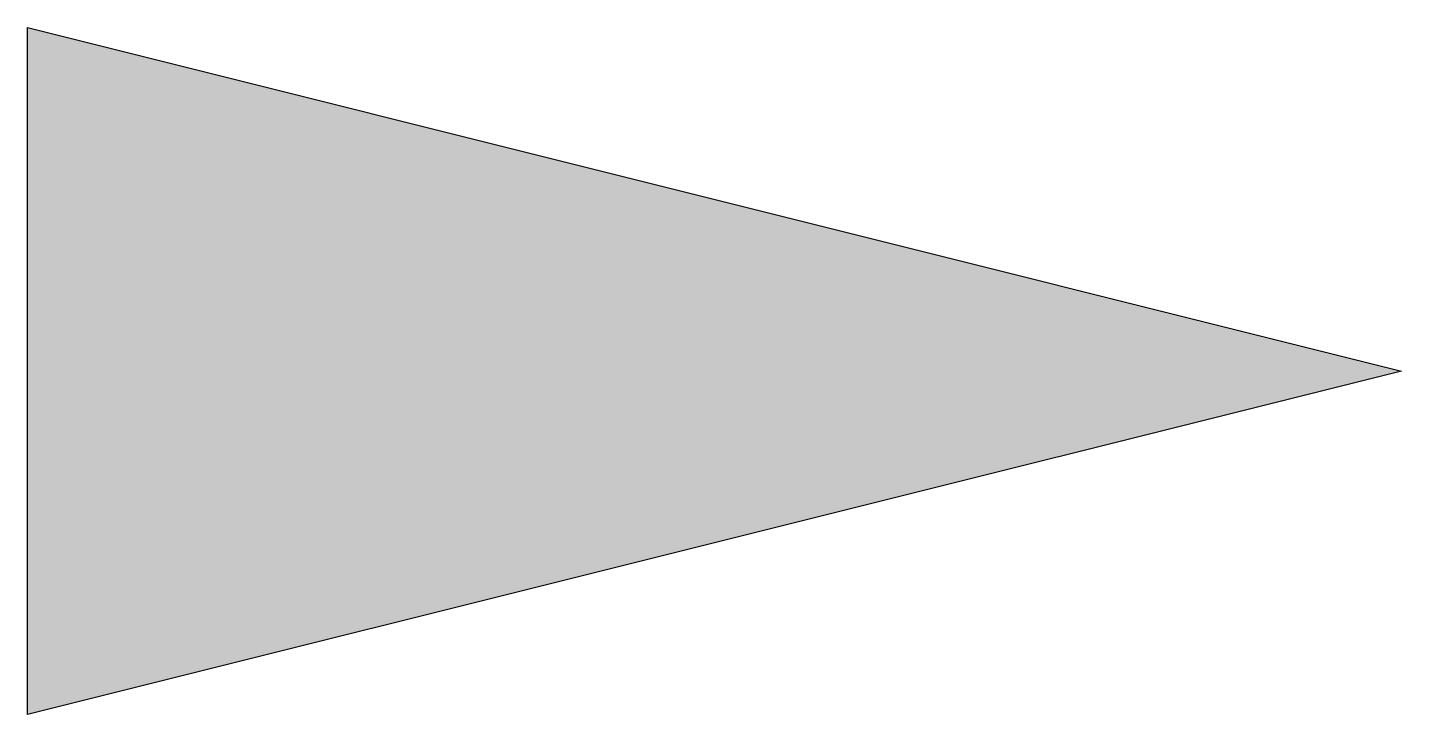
# Model space of a CAD drawing. Extents: x 0 to 2, y -0.5 to 0.5.
import ezdxf

# ---------------------------------------------------------------- set-up
doc = ezdxf.new("R2010")
doc.units = 0
doc.header["$LTSCALE"] = 10
doc.header["$MEASUREMENT"] = 0
doc.layers.get('0').update_dxf_attribs({"linetype": 'CONTINUOUS'})

msp = doc.modelspace()

# ---------------------------------------------------------------- linework, layer by layer
msp.add_lwpolyline([(0, -0.5), (0, 0.5), (2, 0), (0, -0.5)], close=True)
msp.add_solid([(0, -0.5), (0, 0.5), (2, 0)])

doc.saveas('drawing.dxf')
